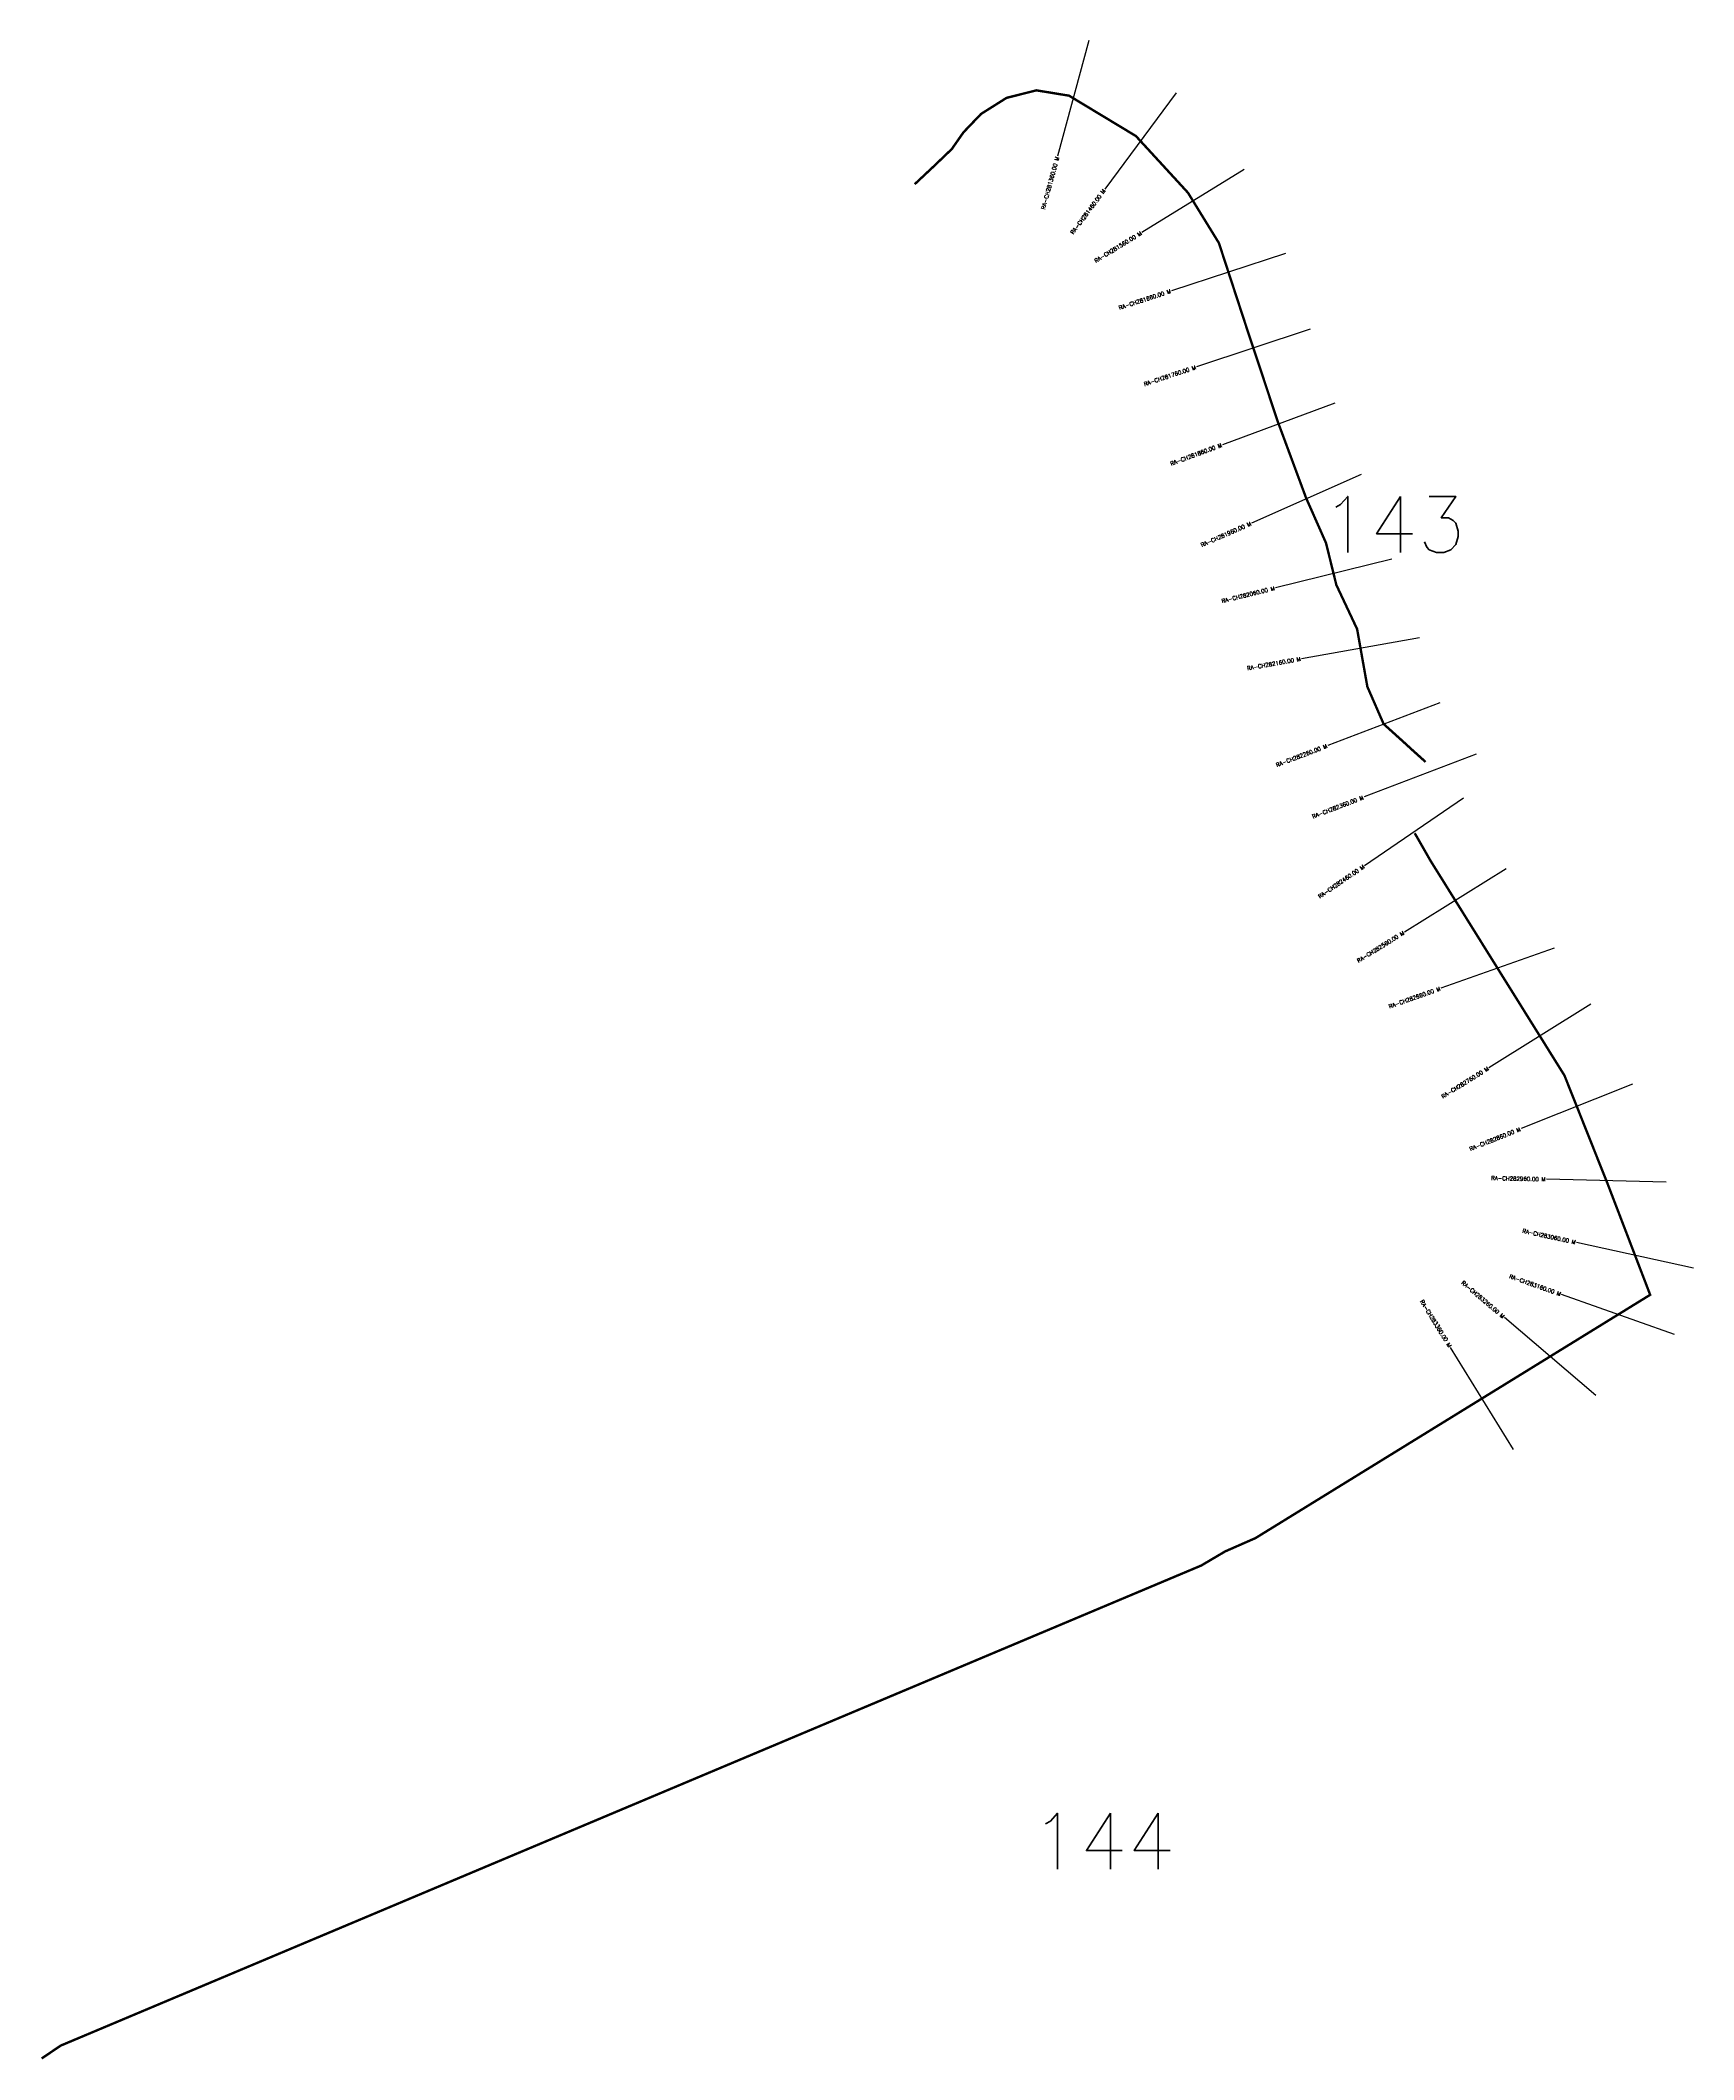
# Model space of a CAD drawing. Header units: metres. Extents: x 285250 to 291899, y 2022131 to 2025522.
# Drawn here: x 285250 to 287318, y 2022131 to 2024657 of the extents above; entities that cross this region are included whole.
import ezdxf
from ezdxf.enums import TextEntityAlignment as Align

# ---------------------------------------------------------------- set-up
doc = ezdxf.new("R2010")
doc.units = ezdxf.units.M
for name, color, linetype in [('CS', 134, 'Continuous'), ('CSMark', 6, 'Continuous'), ('NATURALLY PROTECTED', 3, 'Continuous')]:
    doc.layers.add(name, color=color, linetype=linetype)
doc.styles.get("Standard").update_dxf_attribs({"font": 'simplex.shx'})

msp = doc.modelspace()

# ---------------------------------------------------------------- linework, layer by layer
at = {"layer": 'CS'}
for p, q in [((286562.1, 2024657.3), (286522.7, 2024512.6)), ((286671.2, 2024591.6), (286581.8, 2024471.2)), ((286756.2, 2024495.6), (286628.4, 2024417.1)), ((286807.8, 2024390.7), (286665.2, 2024344)), ((286838.9, 2024296), (286696.5, 2024248.7)), ((286869.6, 2024203.5), (286729, 2024151.4)), ((286902.7, 2024114.1), (286765.5, 2024053.4)), ((286940.9, 2024008), (286795.2, 2023972.1)), ((286975.6, 2023909.7), (286827.9, 2023883.6)), ((287000.9, 2023828.4), (286860.7, 2023775)), ((287046.3, 2023764.1), (286906.2, 2023710.6)), ((287030.5, 2023709.2), (286906.7, 2023624.5)), ((287083.9, 2023620.9), (286956.6, 2023541.6)), ((287143.8, 2023521.4), (287002.4, 2023471.4)), ((287189.7, 2023451.2), (287062.4, 2023371.9)), ((287242, 2023351.1), (287102.6, 2023295.6)), ((287284.3, 2023228.6), (287134.3, 2023232.2)), ((287318.4, 2023121), (287171.9, 2023153.1)), ((287294.7, 2023037.9), (287153.3, 2023088)), ((287196, 2022961.9), (287081.7, 2023059.1)), ((287093.1, 2022894.2), (287014.4, 2023021.9))]:
    msp.add_line(p, q, dxfattribs=at)
at = {"layer": 'NATURALLY PROTECTED', "const_width": 3, "flags": 128}
for points in [[(286344, 2024477.3), (286368.7, 2024500.5), (286390.5, 2024521.4), (286405.1, 2024542.3), (286427.1, 2024565.3), (286459, 2024585.4), (286496.3, 2024594.8), (286537.2, 2024588.1), (286620.8, 2024537.6), (286685.9, 2024466.7), (286724.6, 2024403.8), (286758.1, 2024301.3), (286798.1, 2024180.7), (286833.7, 2024084.7), (286858.6, 2024028.4), (286871.5, 2023976), (286897.5, 2023920.7), (286910.3, 2023848.6), (286930.7, 2023801.9), (286951.8, 2023782.9), (286967, 2023769), (286983.1, 2023754.5)], [(286969.6, 2023665.3), (286989.1, 2023631.2), (287083.6, 2023479.6), (287156.9, 2023362.1), (287211, 2023226.2), (287264.1, 2023087.7), (286770.4, 2022783.3), (286732.4, 2022766.6), (286702.6, 2022749), (285276.1, 2022148.4), (285251.9, 2022132.2)]]:
    msp.add_lwpolyline(points, dxfattribs=at)

# ---------------------------------------------------------------- texts
at = {"char_height": 70, "attachment_point": 1}
for s, insert in [('143', (286852.8, 2024086.7)), ('144', (286489.8, 2022439))]:
    msp.add_mtext_dynamic_manual_height_columns(s, width=95.172, gutter_width=1, heights=[0], dxfattribs=dict(at, insert=insert))
at = {"layer": 'CSMark'}
for s, rotation, p in [('RA-CH281360.00 M', 74.7661, (286522.5, 2024511.6)), ('RA-CH281460.00 M', 53.4165, (286581.2, 2024470.4)), ('RA-CH281560.00 M', 31.5528, (286627.5, 2024416.6)), ('RA-CH281660.00 M', 18.1213, (286664.3, 2024343.7)), ('RA-CH281760.00 M', 18.3558, (286695.6, 2024248.4)), ('RA-CH281860.00 M', 20.3317, (286728, 2024151.1)), ('RA-CH281960.00 M', 23.855, (286764.6, 2024053)), ('RA-CH282060.00 M', 13.8275, (286794.2, 2023971.9)), ('RA-CH282160.00 M', 10.0422, (286826.9, 2023883.4)), ('RA-CH282260.00 M', 20.8813, (286859.8, 2023774.6)), ('RA-CH282360.00 M', 20.8826, (286905.2, 2023710.2)), ('RA-CH282460.00 M', 34.3755, (286905.9, 2023624)), ('RA-CH282560.00 M', 31.9313, (286955.8, 2023541.1)), ('RA-CH282660.00 M', 19.5034, (287001.5, 2023471)), ('RA-CH282760.00 M', 31.9313, (287061.5, 2023371.3)), ('RA-CH282860.00 M', 21.7175, (287101.7, 2023295.2)), ('RA-CH282960.00 M', 358.6501, (287133.3, 2023232.2)), ('RA-CH283060.00 M', 347.6631, (287170.9, 2023153.3)), ('RA-CH283160.00 M', 340.5077, (287152.3, 2023088.3)), ('RA-CH283260.00 M', 319.6486, (287080.9, 2023059.7)), ('RA-CH283360.00 M', 301.6518, (287013.8, 2023022.7))]:
    msp.add_text(s, height=5, rotation=rotation, dxfattribs=at).set_placement(p, align=Align.MIDDLE_RIGHT)

doc.saveas('drawing.dxf')
